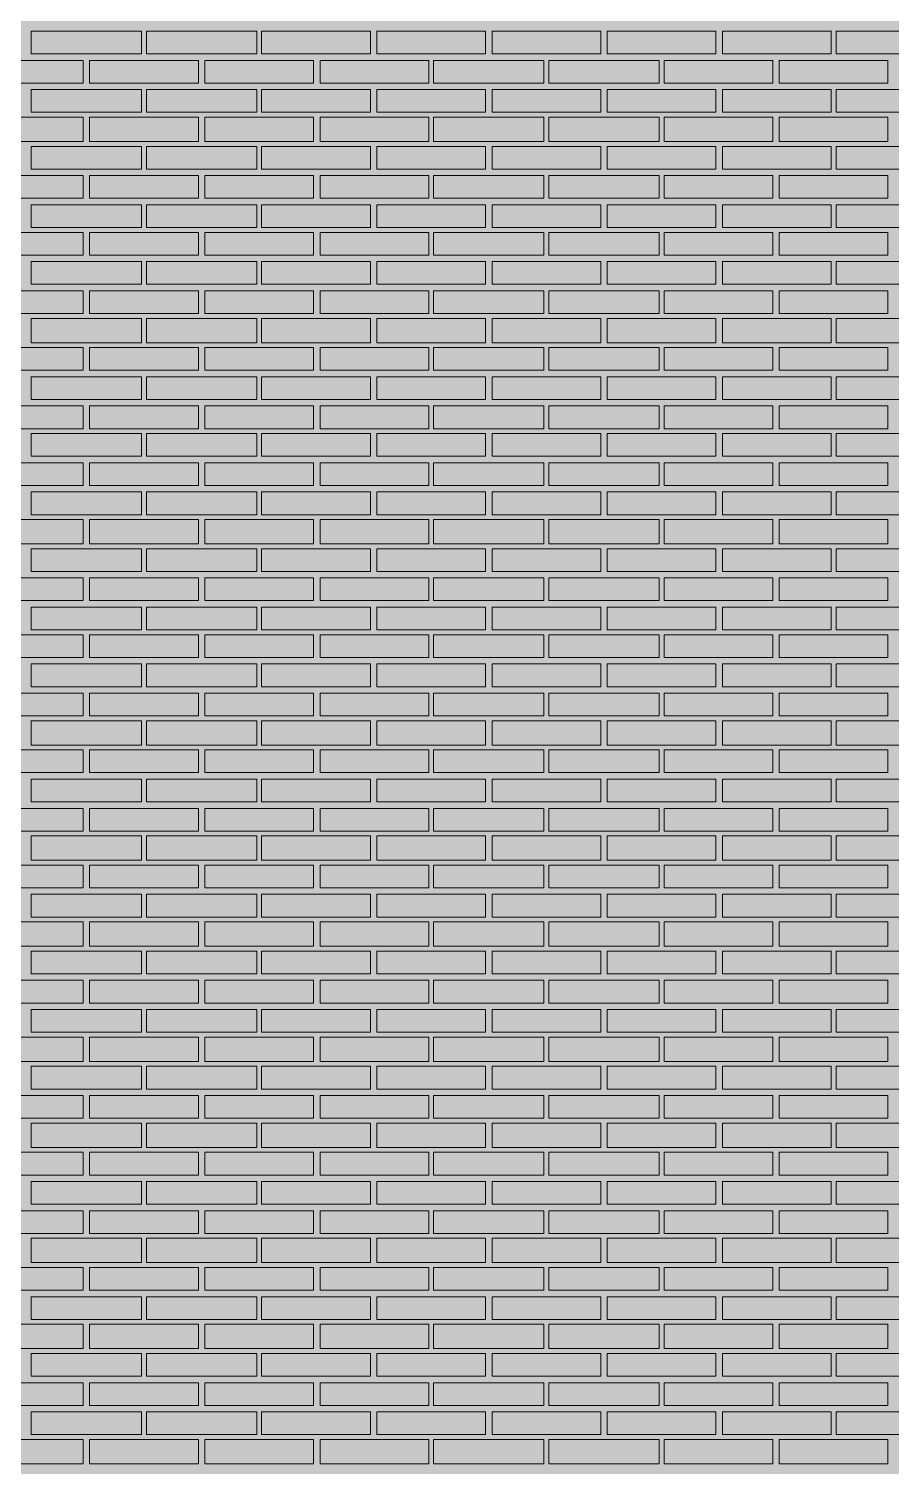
# Model space of a CAD drawing. Header units: millimetres. Extents: x -28928 to 100580, y -22867 to 36490.
# Drawn here: x -19766 to -17517, y 24689 to 28437 of the extents above; entities that cross this region are included whole.
import ezdxf

# ---------------------------------------------------------------- set-up
doc = ezdxf.new("R2010")
doc.units = ezdxf.units.MM
doc.layers.add('PDF _Геометрия', color=7, linetype='Continuous', true_color=0x8f8e8d)
doc.layers.add('PDF _Сплошная заливка', color=7, linetype='Continuous', true_color=0xffffff)

msp = doc.modelspace()

# ---------------------------------------------------------------- hatches: boundary and pattern name
at = {"layer": 'PDF _Сплошная заливка', "true_color": 0xdcd6cf, "transparency": 33554559}
msp.add_hatch(color=254, dxfattribs=at).paths.add_polyline_path([(-18676.6, 16343.4), (-18676.6, 19592.6), (-17276.3, 19592.6), (-17276.3, 16343.4), (19112.6, 16343.4), (19112.6, 30089.1), (-21853.9, 30089.1), (-21853.9, 16343.4), (-21375.9, 16343.4), (-21375.9, 19592.6), (-19277.4, 19592.6), (-19277.4, 16343.4)])

# ---------------------------------------------------------------- linework, layer by layer
at = {"layer": 'PDF _Геометрия', "lineweight": 9}
for points in [[(-19472, 28430.7), (-19472, 28371.4), (-19759.7, 28371.4), (-19759.7, 28430.7)], [(-19171.6, 28430.7), (-19171.6, 28371.4), (-19459.3, 28371.4), (-19459.3, 28430.7)], [(-18875.5, 28430.7), (-18875.5, 28371.4), (-19158.9, 28371.4), (-19158.9, 28430.7)], [(-18575.1, 28430.7), (-18575.1, 28371.4), (-18858.6, 28371.4), (-18858.6, 28430.7)], [(-18274.7, 28430.7), (-18274.7, 28371.4), (-18558.2, 28371.4), (-18558.2, 28430.7)], [(-17974.3, 28430.7), (-17974.3, 28371.4), (-18257.8, 28371.4), (-18257.8, 28430.7)], [(-17673.9, 28430.7), (-17673.9, 28371.4), (-17957.4, 28371.4), (-17957.4, 28430.7)], [(-17373.6, 28430.7), (-17373.6, 28371.4), (-17661.3, 28371.4), (-17661.3, 28430.7)], [(-19624.3, 28295.3), (-19763.9, 28295.3), (-19907.8, 28295.3), (-19907.8, 28354.5), (-19763.9, 28354.5), (-19624.3, 28354.5)], [(-19323.9, 28295.3), (-19463.6, 28295.3), (-19607.4, 28295.3), (-19607.4, 28354.5), (-19463.6, 28354.5), (-19323.9, 28354.5)], [(-19023.6, 28295.3), (-19167.4, 28295.3), (-19307, 28295.3), (-19307, 28354.5), (-19167.4, 28354.5), (-19023.6, 28354.5)], [(-18723.2, 28295.3), (-18867, 28295.3), (-19006.6, 28295.3), (-19006.6, 28354.5), (-18867, 28354.5), (-18723.2, 28354.5)], [(-18422.8, 28295.3), (-18566.6, 28295.3), (-18710.5, 28295.3), (-18710.5, 28354.5), (-18566.6, 28354.5), (-18422.8, 28354.5)], [(-18122.4, 28295.3), (-18266.3, 28295.3), (-18410.1, 28295.3), (-18410.1, 28354.5), (-18266.3, 28354.5), (-18122.4, 28354.5)], [(-17826.3, 28295.3), (-17965.9, 28295.3), (-18109.7, 28295.3), (-18109.7, 28354.5), (-17965.9, 28354.5), (-17826.3, 28354.5)], [(-17525.9, 28295.3), (-17665.5, 28295.3), (-17809.3, 28295.3), (-17809.3, 28354.5), (-17665.5, 28354.5), (-17525.9, 28354.5)], [(-19472, 28278.4), (-19472, 28219.1), (-19759.7, 28219.1), (-19759.7, 28278.4)], [(-19171.6, 28278.4), (-19171.6, 28219.1), (-19459.3, 28219.1), (-19459.3, 28278.4)], [(-18875.5, 28278.4), (-18875.5, 28219.1), (-19158.9, 28219.1), (-19158.9, 28278.4)], [(-18575.1, 28278.4), (-18575.1, 28219.1), (-18858.6, 28219.1), (-18858.6, 28278.4)], [(-18274.7, 28278.4), (-18274.7, 28219.1), (-18558.2, 28219.1), (-18558.2, 28278.4)], [(-17974.3, 28278.4), (-17974.3, 28219.1), (-18257.8, 28219.1), (-18257.8, 28278.4)], [(-17673.9, 28278.4), (-17673.9, 28219.1), (-17957.4, 28219.1), (-17957.4, 28278.4)], [(-17373.6, 28278.4), (-17373.6, 28219.1), (-17661.3, 28219.1), (-17661.3, 28278.4)], [(-19624.3, 28143), (-19763.9, 28143), (-19907.8, 28143), (-19907.8, 28206.4), (-19763.9, 28206.4), (-19624.3, 28206.4)], [(-19323.9, 28143), (-19463.6, 28143), (-19607.4, 28143), (-19607.4, 28206.4), (-19463.6, 28206.4), (-19323.9, 28206.4)], [(-19023.6, 28143), (-19167.4, 28143), (-19307, 28143), (-19307, 28206.4), (-19167.4, 28206.4), (-19023.6, 28206.4)], [(-18723.2, 28143), (-18867, 28143), (-19006.6, 28143), (-19006.6, 28206.4), (-18867, 28206.4), (-18723.2, 28206.4)], [(-18422.8, 28143), (-18566.6, 28143), (-18710.5, 28143), (-18710.5, 28206.4), (-18566.6, 28206.4), (-18422.8, 28206.4)], [(-18122.4, 28143), (-18266.3, 28143), (-18410.1, 28143), (-18410.1, 28206.4), (-18266.3, 28206.4), (-18122.4, 28206.4)], [(-17826.3, 28143), (-17965.9, 28143), (-18109.7, 28143), (-18109.7, 28206.4), (-17965.9, 28206.4), (-17826.3, 28206.4)], [(-17525.9, 28143), (-17665.5, 28143), (-17809.3, 28143), (-17809.3, 28206.4), (-17665.5, 28206.4), (-17525.9, 28206.4)], [(-19472, 28130.3), (-19472, 28071), (-19759.7, 28071), (-19759.7, 28130.3)], [(-19171.6, 28130.3), (-19171.6, 28071), (-19459.3, 28071), (-19459.3, 28130.3)], [(-18875.5, 28130.3), (-18875.5, 28071), (-19158.9, 28071), (-19158.9, 28130.3)], [(-18575.1, 28130.3), (-18575.1, 28071), (-18858.6, 28071), (-18858.6, 28130.3)], [(-18274.7, 28130.3), (-18274.7, 28071), (-18558.2, 28071), (-18558.2, 28130.3)], [(-17974.3, 28130.3), (-17974.3, 28071), (-18257.8, 28071), (-18257.8, 28130.3)], [(-17673.9, 28130.3), (-17673.9, 28071), (-17957.4, 28071), (-17957.4, 28130.3)], [(-17373.6, 28130.3), (-17373.6, 28071), (-17661.3, 28071), (-17661.3, 28130.3)], [(-19624.3, 27994.9), (-19763.9, 27994.9), (-19907.8, 27994.9), (-19907.8, 28054.1), (-19763.9, 28054.1), (-19624.3, 28054.1)], [(-19323.9, 27994.9), (-19463.6, 27994.9), (-19607.4, 27994.9), (-19607.4, 28054.1), (-19463.6, 28054.1), (-19323.9, 28054.1)], [(-19023.6, 27994.9), (-19167.4, 27994.9), (-19307, 27994.9), (-19307, 28054.1), (-19167.4, 28054.1), (-19023.6, 28054.1)], [(-18723.2, 27994.9), (-18867, 27994.9), (-19006.6, 27994.9), (-19006.6, 28054.1), (-18867, 28054.1), (-18723.2, 28054.1)], [(-18422.8, 27994.9), (-18566.6, 27994.9), (-18710.5, 27994.9), (-18710.5, 28054.1), (-18566.6, 28054.1), (-18422.8, 28054.1)], [(-18122.4, 27994.9), (-18266.3, 27994.9), (-18410.1, 27994.9), (-18410.1, 28054.1), (-18266.3, 28054.1), (-18122.4, 28054.1)], [(-17826.3, 27994.9), (-17965.9, 27994.9), (-18109.7, 27994.9), (-18109.7, 28054.1), (-17965.9, 28054.1), (-17826.3, 28054.1)], [(-17525.9, 27994.9), (-17665.5, 27994.9), (-17809.3, 27994.9), (-17809.3, 28054.1), (-17665.5, 28054.1), (-17525.9, 28054.1)], [(-19472, 27978), (-19472, 27918.7), (-19759.7, 27918.7), (-19759.7, 27978)], [(-19171.6, 27978), (-19171.6, 27918.7), (-19459.3, 27918.7), (-19459.3, 27978)], [(-18875.5, 27978), (-18875.5, 27918.7), (-19158.9, 27918.7), (-19158.9, 27978)], [(-18575.1, 27978), (-18575.1, 27918.7), (-18858.6, 27918.7), (-18858.6, 27978)], [(-18274.7, 27978), (-18274.7, 27918.7), (-18558.2, 27918.7), (-18558.2, 27978)], [(-17974.3, 27978), (-17974.3, 27918.7), (-18257.8, 27918.7), (-18257.8, 27978)], [(-17673.9, 27978), (-17673.9, 27918.7), (-17957.4, 27918.7), (-17957.4, 27978)], [(-17373.6, 27978), (-17373.6, 27918.7), (-17661.3, 27918.7), (-17661.3, 27978)], [(-19624.3, 27846.8), (-19763.9, 27846.8), (-19907.8, 27846.8), (-19907.8, 27906), (-19763.9, 27906), (-19624.3, 27906)], [(-19323.9, 27846.8), (-19463.6, 27846.8), (-19607.4, 27846.8), (-19607.4, 27906), (-19463.6, 27906), (-19323.9, 27906)], [(-19023.6, 27846.8), (-19167.4, 27846.8), (-19307, 27846.8), (-19307, 27906), (-19167.4, 27906), (-19023.6, 27906)], [(-18723.2, 27846.8), (-18867, 27846.8), (-19006.6, 27846.8), (-19006.6, 27906), (-18867, 27906), (-18723.2, 27906)], [(-18422.8, 27846.8), (-18566.6, 27846.8), (-18710.5, 27846.8), (-18710.5, 27906), (-18566.6, 27906), (-18422.8, 27906)], [(-18122.4, 27846.8), (-18266.3, 27846.8), (-18410.1, 27846.8), (-18410.1, 27906), (-18266.3, 27906), (-18122.4, 27906)], [(-17826.3, 27846.8), (-17965.9, 27846.8), (-18109.7, 27846.8), (-18109.7, 27906), (-17965.9, 27906), (-17826.3, 27906)], [(-17525.9, 27846.8), (-17665.5, 27846.8), (-17809.3, 27846.8), (-17809.3, 27906), (-17665.5, 27906), (-17525.9, 27906)], [(-19472, 27829.9), (-19472, 27770.7), (-19759.7, 27770.7), (-19759.7, 27829.9)], [(-19171.6, 27829.9), (-19171.6, 27770.7), (-19459.3, 27770.7), (-19459.3, 27829.9)], [(-18875.5, 27829.9), (-18875.5, 27770.7), (-19158.9, 27770.7), (-19158.9, 27829.9)], [(-18575.1, 27829.9), (-18575.1, 27770.7), (-18858.6, 27770.7), (-18858.6, 27829.9)], [(-18274.7, 27829.9), (-18274.7, 27770.7), (-18558.2, 27770.7), (-18558.2, 27829.9)], [(-17974.3, 27829.9), (-17974.3, 27770.7), (-18257.8, 27770.7), (-18257.8, 27829.9)], [(-17673.9, 27829.9), (-17673.9, 27770.7), (-17957.4, 27770.7), (-17957.4, 27829.9)], [(-17373.6, 27829.9), (-17373.6, 27770.7), (-17661.3, 27770.7), (-17661.3, 27829.9)], [(-19624.3, 27694.5), (-19763.9, 27694.5), (-19907.8, 27694.5), (-19907.8, 27753.7), (-19763.9, 27753.7), (-19624.3, 27753.7)], [(-19323.9, 27694.5), (-19463.6, 27694.5), (-19607.4, 27694.5), (-19607.4, 27753.7), (-19463.6, 27753.7), (-19323.9, 27753.7)], [(-19023.6, 27694.5), (-19167.4, 27694.5), (-19307, 27694.5), (-19307, 27753.7), (-19167.4, 27753.7), (-19023.6, 27753.7)], [(-18723.2, 27694.5), (-18867, 27694.5), (-19006.6, 27694.5), (-19006.6, 27753.7), (-18867, 27753.7), (-18723.2, 27753.7)], [(-18422.8, 27694.5), (-18566.6, 27694.5), (-18710.5, 27694.5), (-18710.5, 27753.7), (-18566.6, 27753.7), (-18422.8, 27753.7)], [(-18122.4, 27694.5), (-18266.3, 27694.5), (-18410.1, 27694.5), (-18410.1, 27753.7), (-18266.3, 27753.7), (-18122.4, 27753.7)], [(-17826.3, 27694.5), (-17965.9, 27694.5), (-18109.7, 27694.5), (-18109.7, 27753.7), (-17965.9, 27753.7), (-17826.3, 27753.7)], [(-17525.9, 27694.5), (-17665.5, 27694.5), (-17809.3, 27694.5), (-17809.3, 27753.7), (-17665.5, 27753.7), (-17525.9, 27753.7)], [(-19472, 27681.8), (-19472, 27618.4), (-19759.7, 27618.4), (-19759.7, 27681.8)], [(-19171.6, 27681.8), (-19171.6, 27618.4), (-19459.3, 27618.4), (-19459.3, 27681.8)], [(-18875.5, 27681.8), (-18875.5, 27618.4), (-19158.9, 27618.4), (-19158.9, 27681.8)], [(-18575.1, 27681.8), (-18575.1, 27618.4), (-18858.6, 27618.4), (-18858.6, 27681.8)], [(-18274.7, 27681.8), (-18274.7, 27618.4), (-18558.2, 27618.4), (-18558.2, 27681.8)], [(-17974.3, 27681.8), (-17974.3, 27618.4), (-18257.8, 27618.4), (-18257.8, 27681.8)], [(-17673.9, 27681.8), (-17673.9, 27618.4), (-17957.4, 27618.4), (-17957.4, 27681.8)], [(-17373.6, 27681.8), (-17373.6, 27618.4), (-17661.3, 27618.4), (-17661.3, 27681.8)], [(-19624.3, 27546.4), (-19763.9, 27546.4), (-19907.8, 27546.4), (-19907.8, 27605.7), (-19763.9, 27605.7), (-19624.3, 27605.7)], [(-19323.9, 27546.4), (-19463.6, 27546.4), (-19607.4, 27546.4), (-19607.4, 27605.7), (-19463.6, 27605.7), (-19323.9, 27605.7)], [(-19023.6, 27546.4), (-19167.4, 27546.4), (-19307, 27546.4), (-19307, 27605.7), (-19167.4, 27605.7), (-19023.6, 27605.7)], [(-18723.2, 27546.4), (-18867, 27546.4), (-19006.6, 27546.4), (-19006.6, 27605.7), (-18867, 27605.7), (-18723.2, 27605.7)], [(-18422.8, 27546.4), (-18566.6, 27546.4), (-18710.5, 27546.4), (-18710.5, 27605.7), (-18566.6, 27605.7), (-18422.8, 27605.7)], [(-18122.4, 27546.4), (-18266.3, 27546.4), (-18410.1, 27546.4), (-18410.1, 27605.7), (-18266.3, 27605.7), (-18122.4, 27605.7)], [(-17826.3, 27546.4), (-17965.9, 27546.4), (-18109.7, 27546.4), (-18109.7, 27605.7), (-17965.9, 27605.7), (-17826.3, 27605.7)], [(-17525.9, 27546.4), (-17665.5, 27546.4), (-17809.3, 27546.4), (-17809.3, 27605.7), (-17665.5, 27605.7), (-17525.9, 27605.7)], [(-19472, 27529.5), (-19472, 27470.3), (-19759.7, 27470.3), (-19759.7, 27529.5)], [(-19171.6, 27529.5), (-19171.6, 27470.3), (-19459.3, 27470.3), (-19459.3, 27529.5)], [(-18875.5, 27529.5), (-18875.5, 27470.3), (-19158.9, 27470.3), (-19158.9, 27529.5)], [(-18575.1, 27529.5), (-18575.1, 27470.3), (-18858.6, 27470.3), (-18858.6, 27529.5)], [(-18274.7, 27529.5), (-18274.7, 27470.3), (-18558.2, 27470.3), (-18558.2, 27529.5)], [(-17974.3, 27529.5), (-17974.3, 27470.3), (-18257.8, 27470.3), (-18257.8, 27529.5)], [(-17673.9, 27529.5), (-17673.9, 27470.3), (-17957.4, 27470.3), (-17957.4, 27529.5)], [(-17373.6, 27529.5), (-17373.6, 27470.3), (-17661.3, 27470.3), (-17661.3, 27529.5)], [(-19624.3, 27394.1), (-19763.9, 27394.1), (-19907.8, 27394.1), (-19907.8, 27453.4), (-19763.9, 27453.4), (-19624.3, 27453.4)], [(-19323.9, 27394.1), (-19463.6, 27394.1), (-19607.4, 27394.1), (-19607.4, 27453.4), (-19463.6, 27453.4), (-19323.9, 27453.4)], [(-19023.6, 27394.1), (-19167.4, 27394.1), (-19307, 27394.1), (-19307, 27453.4), (-19167.4, 27453.4), (-19023.6, 27453.4)], [(-18723.2, 27394.1), (-18867, 27394.1), (-19006.6, 27394.1), (-19006.6, 27453.4), (-18867, 27453.4), (-18723.2, 27453.4)], [(-18422.8, 27394.1), (-18566.6, 27394.1), (-18710.5, 27394.1), (-18710.5, 27453.4), (-18566.6, 27453.4), (-18422.8, 27453.4)], [(-18122.4, 27394.1), (-18266.3, 27394.1), (-18410.1, 27394.1), (-18410.1, 27453.4), (-18266.3, 27453.4), (-18122.4, 27453.4)], [(-17826.3, 27394.1), (-17965.9, 27394.1), (-18109.7, 27394.1), (-18109.7, 27453.4), (-17965.9, 27453.4), (-17826.3, 27453.4)], [(-17525.9, 27394.1), (-17665.5, 27394.1), (-17809.3, 27394.1), (-17809.3, 27453.4), (-17665.5, 27453.4), (-17525.9, 27453.4)], [(-19472, 27381.4), (-19472, 27322.2), (-19759.7, 27322.2), (-19759.7, 27381.4)], [(-19171.6, 27381.4), (-19171.6, 27322.2), (-19459.3, 27322.2), (-19459.3, 27381.4)], [(-18875.5, 27381.4), (-18875.5, 27322.2), (-19158.9, 27322.2), (-19158.9, 27381.4)], [(-18575.1, 27381.4), (-18575.1, 27322.2), (-18858.6, 27322.2), (-18858.6, 27381.4)], [(-18274.7, 27381.4), (-18274.7, 27322.2), (-18558.2, 27322.2), (-18558.2, 27381.4)], [(-17974.3, 27381.4), (-17974.3, 27322.2), (-18257.8, 27322.2), (-18257.8, 27381.4)], [(-17673.9, 27381.4), (-17673.9, 27322.2), (-17957.4, 27322.2), (-17957.4, 27381.4)], [(-17373.6, 27381.4), (-17373.6, 27322.2), (-17661.3, 27322.2), (-17661.3, 27381.4)], [(-19624.3, 27246), (-19763.9, 27246), (-19907.8, 27246), (-19907.8, 27305.3), (-19763.9, 27305.3), (-19624.3, 27305.3)], [(-19323.9, 27246), (-19463.6, 27246), (-19607.4, 27246), (-19607.4, 27305.3), (-19463.6, 27305.3), (-19323.9, 27305.3)], [(-19023.6, 27246), (-19167.4, 27246), (-19307, 27246), (-19307, 27305.3), (-19167.4, 27305.3), (-19023.6, 27305.3)], [(-18723.2, 27246), (-18867, 27246), (-19006.6, 27246), (-19006.6, 27305.3), (-18867, 27305.3), (-18723.2, 27305.3)], [(-18422.8, 27246), (-18566.6, 27246), (-18710.5, 27246), (-18710.5, 27305.3), (-18566.6, 27305.3), (-18422.8, 27305.3)], [(-18122.4, 27246), (-18266.3, 27246), (-18410.1, 27246), (-18410.1, 27305.3), (-18266.3, 27305.3), (-18122.4, 27305.3)], [(-17826.3, 27246), (-17965.9, 27246), (-18109.7, 27246), (-18109.7, 27305.3), (-17965.9, 27305.3), (-17826.3, 27305.3)], [(-17525.9, 27246), (-17665.5, 27246), (-17809.3, 27246), (-17809.3, 27305.3), (-17665.5, 27305.3), (-17525.9, 27305.3)], [(-19472, 27229.1), (-19472, 27169.9), (-19759.7, 27169.9), (-19759.7, 27229.1)], [(-19171.6, 27229.1), (-19171.6, 27169.9), (-19459.3, 27169.9), (-19459.3, 27229.1)], [(-18875.5, 27229.1), (-18875.5, 27169.9), (-19158.9, 27169.9), (-19158.9, 27229.1)], [(-18575.1, 27229.1), (-18575.1, 27169.9), (-18858.6, 27169.9), (-18858.6, 27229.1)], [(-18274.7, 27229.1), (-18274.7, 27169.9), (-18558.2, 27169.9), (-18558.2, 27229.1)], [(-17974.3, 27229.1), (-17974.3, 27169.9), (-18257.8, 27169.9), (-18257.8, 27229.1)], [(-17673.9, 27229.1), (-17673.9, 27169.9), (-17957.4, 27169.9), (-17957.4, 27229.1)], [(-17373.6, 27229.1), (-17373.6, 27169.9), (-17661.3, 27169.9), (-17661.3, 27229.1)], [(-19624.3, 27093.7), (-19763.9, 27093.7), (-19907.8, 27093.7), (-19907.8, 27157.2), (-19763.9, 27157.2), (-19624.3, 27157.2)], [(-19323.9, 27093.7), (-19463.6, 27093.7), (-19607.4, 27093.7), (-19607.4, 27157.2), (-19463.6, 27157.2), (-19323.9, 27157.2)], [(-19023.6, 27093.7), (-19167.4, 27093.7), (-19307, 27093.7), (-19307, 27157.2), (-19167.4, 27157.2), (-19023.6, 27157.2)], [(-18723.2, 27093.7), (-18867, 27093.7), (-19006.6, 27093.7), (-19006.6, 27157.2), (-18867, 27157.2), (-18723.2, 27157.2)], [(-18422.8, 27093.7), (-18566.6, 27093.7), (-18710.5, 27093.7), (-18710.5, 27157.2), (-18566.6, 27157.2), (-18422.8, 27157.2)], [(-18122.4, 27093.7), (-18266.3, 27093.7), (-18410.1, 27093.7), (-18410.1, 27157.2), (-18266.3, 27157.2), (-18122.4, 27157.2)], [(-17826.3, 27093.7), (-17965.9, 27093.7), (-18109.7, 27093.7), (-18109.7, 27157.2), (-17965.9, 27157.2), (-17826.3, 27157.2)], [(-17525.9, 27093.7), (-17665.5, 27093.7), (-17809.3, 27093.7), (-17809.3, 27157.2), (-17665.5, 27157.2), (-17525.9, 27157.2)], [(-19472, 27081), (-19472, 27021.8), (-19759.7, 27021.8), (-19759.7, 27081)], [(-19171.6, 27081), (-19171.6, 27021.8), (-19459.3, 27021.8), (-19459.3, 27081)], [(-18875.5, 27081), (-18875.5, 27021.8), (-19158.9, 27021.8), (-19158.9, 27081)], [(-18575.1, 27081), (-18575.1, 27021.8), (-18858.6, 27021.8), (-18858.6, 27081)], [(-18274.7, 27081), (-18274.7, 27021.8), (-18558.2, 27021.8), (-18558.2, 27081)], [(-17974.3, 27081), (-17974.3, 27021.8), (-18257.8, 27021.8), (-18257.8, 27081)], [(-17673.9, 27081), (-17673.9, 27021.8), (-17957.4, 27021.8), (-17957.4, 27081)], [(-17373.6, 27081), (-17373.6, 27021.8), (-17661.3, 27021.8), (-17661.3, 27081)], [(-19624.3, 26945.7), (-19763.9, 26945.7), (-19907.8, 26945.7), (-19907.8, 27004.9), (-19763.9, 27004.9), (-19624.3, 27004.9)], [(-19323.9, 26945.7), (-19463.6, 26945.7), (-19607.4, 26945.7), (-19607.4, 27004.9), (-19463.6, 27004.9), (-19323.9, 27004.9)], [(-19023.6, 26945.7), (-19167.4, 26945.7), (-19307, 26945.7), (-19307, 27004.9), (-19167.4, 27004.9), (-19023.6, 27004.9)], [(-18723.2, 26945.7), (-18867, 26945.7), (-19006.6, 26945.7), (-19006.6, 27004.9), (-18867, 27004.9), (-18723.2, 27004.9)], [(-18422.8, 26945.7), (-18566.6, 26945.7), (-18710.5, 26945.7), (-18710.5, 27004.9), (-18566.6, 27004.9), (-18422.8, 27004.9)], [(-18122.4, 26945.7), (-18266.3, 26945.7), (-18410.1, 26945.7), (-18410.1, 27004.9), (-18266.3, 27004.9), (-18122.4, 27004.9)], [(-17826.3, 26945.7), (-17965.9, 26945.7), (-18109.7, 26945.7), (-18109.7, 27004.9), (-17965.9, 27004.9), (-17826.3, 27004.9)], [(-17525.9, 26945.7), (-17665.5, 26945.7), (-17809.3, 26945.7), (-17809.3, 27004.9), (-17665.5, 27004.9), (-17525.9, 27004.9)], [(-19472, 26928.7), (-19472, 26869.5), (-19759.7, 26869.5), (-19759.7, 26928.7)], [(-19171.6, 26928.7), (-19171.6, 26869.5), (-19459.3, 26869.5), (-19459.3, 26928.7)], [(-18875.5, 26928.7), (-18875.5, 26869.5), (-19158.9, 26869.5), (-19158.9, 26928.7)], [(-18575.1, 26928.7), (-18575.1, 26869.5), (-18858.6, 26869.5), (-18858.6, 26928.7)], [(-18274.7, 26928.7), (-18274.7, 26869.5), (-18558.2, 26869.5), (-18558.2, 26928.7)], [(-17974.3, 26928.7), (-17974.3, 26869.5), (-18257.8, 26869.5), (-18257.8, 26928.7)], [(-17673.9, 26928.7), (-17673.9, 26869.5), (-17957.4, 26869.5), (-17957.4, 26928.7)], [(-17373.6, 26928.7), (-17373.6, 26869.5), (-17661.3, 26869.5), (-17661.3, 26928.7)], [(-19624.3, 26797.6), (-19763.9, 26797.6), (-19907.8, 26797.6), (-19907.8, 26856.8), (-19763.9, 26856.8), (-19624.3, 26856.8)], [(-19323.9, 26797.6), (-19463.6, 26797.6), (-19607.4, 26797.6), (-19607.4, 26856.8), (-19463.6, 26856.8), (-19323.9, 26856.8)], [(-19023.6, 26797.6), (-19167.4, 26797.6), (-19307, 26797.6), (-19307, 26856.8), (-19167.4, 26856.8), (-19023.6, 26856.8)], [(-18723.2, 26797.6), (-18867, 26797.6), (-19006.6, 26797.6), (-19006.6, 26856.8), (-18867, 26856.8), (-18723.2, 26856.8)], [(-18422.8, 26797.6), (-18566.6, 26797.6), (-18710.5, 26797.6), (-18710.5, 26856.8), (-18566.6, 26856.8), (-18422.8, 26856.8)], [(-18122.4, 26797.6), (-18266.3, 26797.6), (-18410.1, 26797.6), (-18410.1, 26856.8), (-18266.3, 26856.8), (-18122.4, 26856.8)], [(-17826.3, 26797.6), (-17965.9, 26797.6), (-18109.7, 26797.6), (-18109.7, 26856.8), (-17965.9, 26856.8), (-17826.3, 26856.8)], [(-17525.9, 26797.6), (-17665.5, 26797.6), (-17809.3, 26797.6), (-17809.3, 26856.8), (-17665.5, 26856.8), (-17525.9, 26856.8)], [(-19472, 26780.7), (-19472, 26721.4), (-19759.7, 26721.4), (-19759.7, 26780.7)], [(-19171.6, 26780.7), (-19171.6, 26721.4), (-19459.3, 26721.4), (-19459.3, 26780.7)], [(-18875.5, 26780.7), (-18875.5, 26721.4), (-19158.9, 26721.4), (-19158.9, 26780.7)], [(-18575.1, 26780.7), (-18575.1, 26721.4), (-18858.6, 26721.4), (-18858.6, 26780.7)], [(-18274.7, 26780.7), (-18274.7, 26721.4), (-18558.2, 26721.4), (-18558.2, 26780.7)], [(-17974.3, 26780.7), (-17974.3, 26721.4), (-18257.8, 26721.4), (-18257.8, 26780.7)], [(-17673.9, 26780.7), (-17673.9, 26721.4), (-17957.4, 26721.4), (-17957.4, 26780.7)], [(-17373.6, 26780.7), (-17373.6, 26721.4), (-17661.3, 26721.4), (-17661.3, 26780.7)], [(-19624.3, 26645.3), (-19763.9, 26645.3), (-19907.8, 26645.3), (-19907.8, 26704.5), (-19763.9, 26704.5), (-19624.3, 26704.5)], [(-19323.9, 26645.3), (-19463.6, 26645.3), (-19607.4, 26645.3), (-19607.4, 26704.5), (-19463.6, 26704.5), (-19323.9, 26704.5)], [(-19023.6, 26645.3), (-19167.4, 26645.3), (-19307, 26645.3), (-19307, 26704.5), (-19167.4, 26704.5), (-19023.6, 26704.5)], [(-18723.2, 26645.3), (-18867, 26645.3), (-19006.6, 26645.3), (-19006.6, 26704.5), (-18867, 26704.5), (-18723.2, 26704.5)], [(-18422.8, 26645.3), (-18566.6, 26645.3), (-18710.5, 26645.3), (-18710.5, 26704.5), (-18566.6, 26704.5), (-18422.8, 26704.5)], [(-18122.4, 26645.3), (-18266.3, 26645.3), (-18410.1, 26645.3), (-18410.1, 26704.5), (-18266.3, 26704.5), (-18122.4, 26704.5)], [(-17826.3, 26645.3), (-17965.9, 26645.3), (-18109.7, 26645.3), (-18109.7, 26704.5), (-17965.9, 26704.5), (-17826.3, 26704.5)], [(-17525.9, 26645.3), (-17665.5, 26645.3), (-17809.3, 26645.3), (-17809.3, 26704.5), (-17665.5, 26704.5), (-17525.9, 26704.5)], [(-19472, 26632.6), (-19472, 26569.1), (-19759.7, 26569.1), (-19759.7, 26632.6)], [(-19171.6, 26632.6), (-19171.6, 26569.1), (-19459.3, 26569.1), (-19459.3, 26632.6)], [(-18875.5, 26632.6), (-18875.5, 26569.1), (-19158.9, 26569.1), (-19158.9, 26632.6)], [(-18575.1, 26632.6), (-18575.1, 26569.1), (-18858.6, 26569.1), (-18858.6, 26632.6)], [(-18274.7, 26632.6), (-18274.7, 26569.1), (-18558.2, 26569.1), (-18558.2, 26632.6)], [(-17974.3, 26632.6), (-17974.3, 26569.1), (-18257.8, 26569.1), (-18257.8, 26632.6)], [(-17673.9, 26632.6), (-17673.9, 26569.1), (-17957.4, 26569.1), (-17957.4, 26632.6)], [(-17373.6, 26632.6), (-17373.6, 26569.1), (-17661.3, 26569.1), (-17661.3, 26632.6)], [(-19624.3, 26497.2), (-19763.9, 26497.2), (-19907.8, 26497.2), (-19907.8, 26556.4), (-19763.9, 26556.4), (-19624.3, 26556.4)], [(-19323.9, 26497.2), (-19463.6, 26497.2), (-19607.4, 26497.2), (-19607.4, 26556.4), (-19463.6, 26556.4), (-19323.9, 26556.4)], [(-19023.6, 26497.2), (-19167.4, 26497.2), (-19307, 26497.2), (-19307, 26556.4), (-19167.4, 26556.4), (-19023.6, 26556.4)], [(-18723.2, 26497.2), (-18867, 26497.2), (-19006.6, 26497.2), (-19006.6, 26556.4), (-18867, 26556.4), (-18723.2, 26556.4)], [(-18422.8, 26497.2), (-18566.6, 26497.2), (-18710.5, 26497.2), (-18710.5, 26556.4), (-18566.6, 26556.4), (-18422.8, 26556.4)], [(-18122.4, 26497.2), (-18266.3, 26497.2), (-18410.1, 26497.2), (-18410.1, 26556.4), (-18266.3, 26556.4), (-18122.4, 26556.4)], [(-17826.3, 26497.2), (-17965.9, 26497.2), (-18109.7, 26497.2), (-18109.7, 26556.4), (-17965.9, 26556.4), (-17826.3, 26556.4)], [(-17525.9, 26497.2), (-17665.5, 26497.2), (-17809.3, 26497.2), (-17809.3, 26556.4), (-17665.5, 26556.4), (-17525.9, 26556.4)], [(-19472, 26480.3), (-19472, 26421), (-19759.7, 26421), (-19759.7, 26480.3)], [(-19171.6, 26480.3), (-19171.6, 26421), (-19459.3, 26421), (-19459.3, 26480.3)], [(-18875.5, 26480.3), (-18875.5, 26421), (-19158.9, 26421), (-19158.9, 26480.3)], [(-18575.1, 26480.3), (-18575.1, 26421), (-18858.6, 26421), (-18858.6, 26480.3)], [(-18274.7, 26480.3), (-18274.7, 26421), (-18558.2, 26421), (-18558.2, 26480.3)], [(-17974.3, 26480.3), (-17974.3, 26421), (-18257.8, 26421), (-18257.8, 26480.3)], [(-17673.9, 26480.3), (-17673.9, 26421), (-17957.4, 26421), (-17957.4, 26480.3)], [(-17373.6, 26480.3), (-17373.6, 26421), (-17661.3, 26421), (-17661.3, 26480.3)], [(-19624.3, 26344.9), (-19763.9, 26344.9), (-19907.8, 26344.9), (-19907.8, 26404.1), (-19763.9, 26404.1), (-19624.3, 26404.1)], [(-19323.9, 26344.9), (-19463.6, 26344.9), (-19607.4, 26344.9), (-19607.4, 26404.1), (-19463.6, 26404.1), (-19323.9, 26404.1)], [(-19023.6, 26344.9), (-19167.4, 26344.9), (-19307, 26344.9), (-19307, 26404.1), (-19167.4, 26404.1), (-19023.6, 26404.1)], [(-18723.2, 26344.9), (-18867, 26344.9), (-19006.6, 26344.9), (-19006.6, 26404.1), (-18867, 26404.1), (-18723.2, 26404.1)], [(-18422.8, 26344.9), (-18566.6, 26344.9), (-18710.5, 26344.9), (-18710.5, 26404.1), (-18566.6, 26404.1), (-18422.8, 26404.1)], [(-18122.4, 26344.9), (-18266.3, 26344.9), (-18410.1, 26344.9), (-18410.1, 26404.1), (-18266.3, 26404.1), (-18122.4, 26404.1)], [(-17826.3, 26344.9), (-17965.9, 26344.9), (-18109.7, 26344.9), (-18109.7, 26404.1), (-17965.9, 26404.1), (-17826.3, 26404.1)], [(-17525.9, 26344.9), (-17665.5, 26344.9), (-17809.3, 26344.9), (-17809.3, 26404.1), (-17665.5, 26404.1), (-17525.9, 26404.1)], [(-19472, 26332.2), (-19472, 26268.7), (-19759.7, 26268.7), (-19759.7, 26332.2)], [(-19171.6, 26332.2), (-19171.6, 26268.7), (-19459.3, 26268.7), (-19459.3, 26332.2)], [(-18875.5, 26332.2), (-18875.5, 26268.7), (-19158.9, 26268.7), (-19158.9, 26332.2)], [(-18575.1, 26332.2), (-18575.1, 26268.7), (-18858.6, 26268.7), (-18858.6, 26332.2)], [(-18274.7, 26332.2), (-18274.7, 26268.7), (-18558.2, 26268.7), (-18558.2, 26332.2)], [(-17974.3, 26332.2), (-17974.3, 26268.7), (-18257.8, 26268.7), (-18257.8, 26332.2)], [(-17673.9, 26332.2), (-17673.9, 26268.7), (-17957.4, 26268.7), (-17957.4, 26332.2)], [(-17373.6, 26332.2), (-17373.6, 26268.7), (-17661.3, 26268.7), (-17661.3, 26332.2)], [(-19624.3, 26196.8), (-19763.9, 26196.8), (-19907.8, 26196.8), (-19907.8, 26256), (-19763.9, 26256), (-19624.3, 26256)], [(-19323.9, 26196.8), (-19463.6, 26196.8), (-19607.4, 26196.8), (-19607.4, 26256), (-19463.6, 26256), (-19323.9, 26256)], [(-19023.6, 26196.8), (-19167.4, 26196.8), (-19307, 26196.8), (-19307, 26256), (-19167.4, 26256), (-19023.6, 26256)], [(-18723.2, 26196.8), (-18867, 26196.8), (-19006.6, 26196.8), (-19006.6, 26256), (-18867, 26256), (-18723.2, 26256)], [(-18422.8, 26196.8), (-18566.6, 26196.8), (-18710.5, 26196.8), (-18710.5, 26256), (-18566.6, 26256), (-18422.8, 26256)], [(-18122.4, 26196.8), (-18266.3, 26196.8), (-18410.1, 26196.8), (-18410.1, 26256), (-18266.3, 26256), (-18122.4, 26256)], [(-17826.3, 26196.8), (-17965.9, 26196.8), (-18109.7, 26196.8), (-18109.7, 26256), (-17965.9, 26256), (-17826.3, 26256)], [(-17525.9, 26196.8), (-17665.5, 26196.8), (-17809.3, 26196.8), (-17809.3, 26256), (-17665.5, 26256), (-17525.9, 26256)], [(-19472, 26179.9), (-19472, 26120.7), (-19759.7, 26120.7), (-19759.7, 26179.9)], [(-19171.6, 26179.9), (-19171.6, 26120.7), (-19459.3, 26120.7), (-19459.3, 26179.9)], [(-18875.5, 26179.9), (-18875.5, 26120.7), (-19158.9, 26120.7), (-19158.9, 26179.9)], [(-18575.1, 26179.9), (-18575.1, 26120.7), (-18858.6, 26120.7), (-18858.6, 26179.9)], [(-18274.7, 26179.9), (-18274.7, 26120.7), (-18558.2, 26120.7), (-18558.2, 26179.9)], [(-17974.3, 26179.9), (-17974.3, 26120.7), (-18257.8, 26120.7), (-18257.8, 26179.9)], [(-17673.9, 26179.9), (-17673.9, 26120.7), (-17957.4, 26120.7), (-17957.4, 26179.9)], [(-17373.6, 26179.9), (-17373.6, 26120.7), (-17661.3, 26120.7), (-17661.3, 26179.9)], [(-19624.3, 26044.5), (-19763.9, 26044.5), (-19907.8, 26044.5), (-19907.8, 26108), (-19763.9, 26108), (-19624.3, 26108)], [(-19323.9, 26044.5), (-19463.6, 26044.5), (-19607.4, 26044.5), (-19607.4, 26108), (-19463.6, 26108), (-19323.9, 26108)], [(-19023.6, 26044.5), (-19167.4, 26044.5), (-19307, 26044.5), (-19307, 26108), (-19167.4, 26108), (-19023.6, 26108)], [(-18723.2, 26044.5), (-18867, 26044.5), (-19006.6, 26044.5), (-19006.6, 26108), (-18867, 26108), (-18723.2, 26108)], [(-18422.8, 26044.5), (-18566.6, 26044.5), (-18710.5, 26044.5), (-18710.5, 26108), (-18566.6, 26108), (-18422.8, 26108)], [(-18122.4, 26044.5), (-18266.3, 26044.5), (-18410.1, 26044.5), (-18410.1, 26108), (-18266.3, 26108), (-18122.4, 26108)], [(-17826.3, 26044.5), (-17965.9, 26044.5), (-18109.7, 26044.5), (-18109.7, 26108), (-17965.9, 26108), (-17826.3, 26108)], [(-17525.9, 26044.5), (-17665.5, 26044.5), (-17809.3, 26044.5), (-17809.3, 26108), (-17665.5, 26108), (-17525.9, 26108)], [(-19472, 26031.8), (-19472, 25972.6), (-19759.7, 25972.6), (-19759.7, 26031.8)], [(-19171.6, 26031.8), (-19171.6, 25972.6), (-19459.3, 25972.6), (-19459.3, 26031.8)], [(-18875.5, 26031.8), (-18875.5, 25972.6), (-19158.9, 25972.6), (-19158.9, 26031.8)], [(-18575.1, 26031.8), (-18575.1, 25972.6), (-18858.6, 25972.6), (-18858.6, 26031.8)], [(-18274.7, 26031.8), (-18274.7, 25972.6), (-18558.2, 25972.6), (-18558.2, 26031.8)], [(-17974.3, 26031.8), (-17974.3, 25972.6), (-18257.8, 25972.6), (-18257.8, 26031.8)], [(-17673.9, 26031.8), (-17673.9, 25972.6), (-17957.4, 25972.6), (-17957.4, 26031.8)], [(-17373.6, 26031.8), (-17373.6, 25972.6), (-17661.3, 25972.6), (-17661.3, 26031.8)], [(-19624.3, 25896.4), (-19763.9, 25896.4), (-19907.8, 25896.4), (-19907.8, 25955.7), (-19763.9, 25955.7), (-19624.3, 25955.7)], [(-19323.9, 25896.4), (-19463.6, 25896.4), (-19607.4, 25896.4), (-19607.4, 25955.7), (-19463.6, 25955.7), (-19323.9, 25955.7)], [(-19023.6, 25896.4), (-19167.4, 25896.4), (-19307, 25896.4), (-19307, 25955.7), (-19167.4, 25955.7), (-19023.6, 25955.7)], [(-18723.2, 25896.4), (-18867, 25896.4), (-19006.6, 25896.4), (-19006.6, 25955.7), (-18867, 25955.7), (-18723.2, 25955.7)], [(-18422.8, 25896.4), (-18566.6, 25896.4), (-18710.5, 25896.4), (-18710.5, 25955.7), (-18566.6, 25955.7), (-18422.8, 25955.7)], [(-18122.4, 25896.4), (-18266.3, 25896.4), (-18410.1, 25896.4), (-18410.1, 25955.7), (-18266.3, 25955.7), (-18122.4, 25955.7)], [(-17826.3, 25896.4), (-17965.9, 25896.4), (-18109.7, 25896.4), (-18109.7, 25955.7), (-17965.9, 25955.7), (-17826.3, 25955.7)], [(-17525.9, 25896.4), (-17665.5, 25896.4), (-17809.3, 25896.4), (-17809.3, 25955.7), (-17665.5, 25955.7), (-17525.9, 25955.7)], [(-19472, 25879.5), (-19472, 25820.3), (-19759.7, 25820.3), (-19759.7, 25879.5)], [(-19171.6, 25879.5), (-19171.6, 25820.3), (-19459.3, 25820.3), (-19459.3, 25879.5)], [(-18875.5, 25879.5), (-18875.5, 25820.3), (-19158.9, 25820.3), (-19158.9, 25879.5)], [(-18575.1, 25879.5), (-18575.1, 25820.3), (-18858.6, 25820.3), (-18858.6, 25879.5)], [(-18274.7, 25879.5), (-18274.7, 25820.3), (-18558.2, 25820.3), (-18558.2, 25879.5)], [(-17974.3, 25879.5), (-17974.3, 25820.3), (-18257.8, 25820.3), (-18257.8, 25879.5)], [(-17673.9, 25879.5), (-17673.9, 25820.3), (-17957.4, 25820.3), (-17957.4, 25879.5)], [(-17373.6, 25879.5), (-17373.6, 25820.3), (-17661.3, 25820.3), (-17661.3, 25879.5)], [(-19624.3, 25744.1), (-19763.9, 25744.1), (-19907.8, 25744.1), (-19907.8, 25807.6), (-19763.9, 25807.6), (-19624.3, 25807.6)], [(-19323.9, 25744.1), (-19463.6, 25744.1), (-19607.4, 25744.1), (-19607.4, 25807.6), (-19463.6, 25807.6), (-19323.9, 25807.6)], [(-19023.6, 25744.1), (-19167.4, 25744.1), (-19307, 25744.1), (-19307, 25807.6), (-19167.4, 25807.6), (-19023.6, 25807.6)], [(-18723.2, 25744.1), (-18867, 25744.1), (-19006.6, 25744.1), (-19006.6, 25807.6), (-18867, 25807.6), (-18723.2, 25807.6)], [(-18422.8, 25744.1), (-18566.6, 25744.1), (-18710.5, 25744.1), (-18710.5, 25807.6), (-18566.6, 25807.6), (-18422.8, 25807.6)], [(-18122.4, 25744.1), (-18266.3, 25744.1), (-18410.1, 25744.1), (-18410.1, 25807.6), (-18266.3, 25807.6), (-18122.4, 25807.6)], [(-17826.3, 25744.1), (-17965.9, 25744.1), (-18109.7, 25744.1), (-18109.7, 25807.6), (-17965.9, 25807.6), (-17826.3, 25807.6)], [(-17525.9, 25744.1), (-17665.5, 25744.1), (-17809.3, 25744.1), (-17809.3, 25807.6), (-17665.5, 25807.6), (-17525.9, 25807.6)], [(-19472, 25731.4), (-19472, 25672.2), (-19759.7, 25672.2), (-19759.7, 25731.4)], [(-19171.6, 25731.4), (-19171.6, 25672.2), (-19459.3, 25672.2), (-19459.3, 25731.4)], [(-18875.5, 25731.4), (-18875.5, 25672.2), (-19158.9, 25672.2), (-19158.9, 25731.4)], [(-18575.1, 25731.4), (-18575.1, 25672.2), (-18858.6, 25672.2), (-18858.6, 25731.4)], [(-18274.7, 25731.4), (-18274.7, 25672.2), (-18558.2, 25672.2), (-18558.2, 25731.4)], [(-17974.3, 25731.4), (-17974.3, 25672.2), (-18257.8, 25672.2), (-18257.8, 25731.4)], [(-17673.9, 25731.4), (-17673.9, 25672.2), (-17957.4, 25672.2), (-17957.4, 25731.4)], [(-17373.6, 25731.4), (-17373.6, 25672.2), (-17661.3, 25672.2), (-17661.3, 25731.4)], [(-19624.3, 25596), (-19763.9, 25596), (-19907.8, 25596), (-19907.8, 25655.3), (-19763.9, 25655.3), (-19624.3, 25655.3)], [(-19323.9, 25596), (-19463.6, 25596), (-19607.4, 25596), (-19607.4, 25655.3), (-19463.6, 25655.3), (-19323.9, 25655.3)], [(-19023.6, 25596), (-19167.4, 25596), (-19307, 25596), (-19307, 25655.3), (-19167.4, 25655.3), (-19023.6, 25655.3)], [(-18723.2, 25596), (-18867, 25596), (-19006.6, 25596), (-19006.6, 25655.3), (-18867, 25655.3), (-18723.2, 25655.3)], [(-18422.8, 25596), (-18566.6, 25596), (-18710.5, 25596), (-18710.5, 25655.3), (-18566.6, 25655.3), (-18422.8, 25655.3)], [(-18122.4, 25596), (-18266.3, 25596), (-18410.1, 25596), (-18410.1, 25655.3), (-18266.3, 25655.3), (-18122.4, 25655.3)], [(-17826.3, 25596), (-17965.9, 25596), (-18109.7, 25596), (-18109.7, 25655.3), (-17965.9, 25655.3), (-17826.3, 25655.3)], [(-17525.9, 25596), (-17665.5, 25596), (-17809.3, 25596), (-17809.3, 25655.3), (-17665.5, 25655.3), (-17525.9, 25655.3)], [(-19472, 25583.4), (-19472, 25519.9), (-19759.7, 25519.9), (-19759.7, 25583.4)], [(-19171.6, 25583.4), (-19171.6, 25519.9), (-19459.3, 25519.9), (-19459.3, 25583.4)], [(-18875.5, 25583.4), (-18875.5, 25519.9), (-19158.9, 25519.9), (-19158.9, 25583.4)], [(-18575.1, 25583.4), (-18575.1, 25519.9), (-18858.6, 25519.9), (-18858.6, 25583.4)], [(-18274.7, 25583.4), (-18274.7, 25519.9), (-18558.2, 25519.9), (-18558.2, 25583.4)], [(-17974.3, 25583.4), (-17974.3, 25519.9), (-18257.8, 25519.9), (-18257.8, 25583.4)], [(-17673.9, 25583.4), (-17673.9, 25519.9), (-17957.4, 25519.9), (-17957.4, 25583.4)], [(-17373.6, 25583.4), (-17373.6, 25519.9), (-17661.3, 25519.9), (-17661.3, 25583.4)], [(-19624.3, 25448), (-19763.9, 25448), (-19907.8, 25448), (-19907.8, 25507.2), (-19763.9, 25507.2), (-19624.3, 25507.2)], [(-19323.9, 25448), (-19463.6, 25448), (-19607.4, 25448), (-19607.4, 25507.2), (-19463.6, 25507.2), (-19323.9, 25507.2)], [(-19023.6, 25448), (-19167.4, 25448), (-19307, 25448), (-19307, 25507.2), (-19167.4, 25507.2), (-19023.6, 25507.2)], [(-18723.2, 25448), (-18867, 25448), (-19006.6, 25448), (-19006.6, 25507.2), (-18867, 25507.2), (-18723.2, 25507.2)], [(-18422.8, 25448), (-18566.6, 25448), (-18710.5, 25448), (-18710.5, 25507.2), (-18566.6, 25507.2), (-18422.8, 25507.2)], [(-18122.4, 25448), (-18266.3, 25448), (-18410.1, 25448), (-18410.1, 25507.2), (-18266.3, 25507.2), (-18122.4, 25507.2)], [(-17826.3, 25448), (-17965.9, 25448), (-18109.7, 25448), (-18109.7, 25507.2), (-17965.9, 25507.2), (-17826.3, 25507.2)], [(-17525.9, 25448), (-17665.5, 25448), (-17809.3, 25448), (-17809.3, 25507.2), (-17665.5, 25507.2), (-17525.9, 25507.2)], [(-19472, 25431), (-19472, 25371.8), (-19759.7, 25371.8), (-19759.7, 25431)], [(-19171.6, 25431), (-19171.6, 25371.8), (-19459.3, 25371.8), (-19459.3, 25431)], [(-18875.5, 25431), (-18875.5, 25371.8), (-19158.9, 25371.8), (-19158.9, 25431)], [(-18575.1, 25431), (-18575.1, 25371.8), (-18858.6, 25371.8), (-18858.6, 25431)], [(-18274.7, 25431), (-18274.7, 25371.8), (-18558.2, 25371.8), (-18558.2, 25431)], [(-17974.3, 25431), (-17974.3, 25371.8), (-18257.8, 25371.8), (-18257.8, 25431)], [(-17673.9, 25431), (-17673.9, 25371.8), (-17957.4, 25371.8), (-17957.4, 25431)], [(-17373.6, 25431), (-17373.6, 25371.8), (-17661.3, 25371.8), (-17661.3, 25431)], [(-19624.3, 25295.7), (-19763.9, 25295.7), (-19907.8, 25295.7), (-19907.8, 25354.9), (-19763.9, 25354.9), (-19624.3, 25354.9)], [(-19323.9, 25295.7), (-19463.6, 25295.7), (-19607.4, 25295.7), (-19607.4, 25354.9), (-19463.6, 25354.9), (-19323.9, 25354.9)], [(-19023.6, 25295.7), (-19167.4, 25295.7), (-19307, 25295.7), (-19307, 25354.9), (-19167.4, 25354.9), (-19023.6, 25354.9)], [(-18723.2, 25295.7), (-18867, 25295.7), (-19006.6, 25295.7), (-19006.6, 25354.9), (-18867, 25354.9), (-18723.2, 25354.9)], [(-18422.8, 25295.7), (-18566.6, 25295.7), (-18710.5, 25295.7), (-18710.5, 25354.9), (-18566.6, 25354.9), (-18422.8, 25354.9)], [(-18122.4, 25295.7), (-18266.3, 25295.7), (-18410.1, 25295.7), (-18410.1, 25354.9), (-18266.3, 25354.9), (-18122.4, 25354.9)], [(-17826.3, 25295.7), (-17965.9, 25295.7), (-18109.7, 25295.7), (-18109.7, 25354.9), (-17965.9, 25354.9), (-17826.3, 25354.9)], [(-17525.9, 25295.7), (-17665.5, 25295.7), (-17809.3, 25295.7), (-17809.3, 25354.9), (-17665.5, 25354.9), (-17525.9, 25354.9)], [(-19472, 25283), (-19472, 25219.5), (-19759.7, 25219.5), (-19759.7, 25283)], [(-19171.6, 25283), (-19171.6, 25219.5), (-19459.3, 25219.5), (-19459.3, 25283)], [(-18875.5, 25283), (-18875.5, 25219.5), (-19158.9, 25219.5), (-19158.9, 25283)], [(-18575.1, 25283), (-18575.1, 25219.5), (-18858.6, 25219.5), (-18858.6, 25283)], [(-18274.7, 25283), (-18274.7, 25219.5), (-18558.2, 25219.5), (-18558.2, 25283)], [(-17974.3, 25283), (-17974.3, 25219.5), (-18257.8, 25219.5), (-18257.8, 25283)], [(-17673.9, 25283), (-17673.9, 25219.5), (-17957.4, 25219.5), (-17957.4, 25283)], [(-17373.6, 25283), (-17373.6, 25219.5), (-17661.3, 25219.5), (-17661.3, 25283)], [(-19624.3, 25147.6), (-19763.9, 25147.6), (-19907.8, 25147.6), (-19907.8, 25206.8), (-19763.9, 25206.8), (-19624.3, 25206.8)], [(-19323.9, 25147.6), (-19463.6, 25147.6), (-19607.4, 25147.6), (-19607.4, 25206.8), (-19463.6, 25206.8), (-19323.9, 25206.8)], [(-19023.6, 25147.6), (-19167.4, 25147.6), (-19307, 25147.6), (-19307, 25206.8), (-19167.4, 25206.8), (-19023.6, 25206.8)], [(-18723.2, 25147.6), (-18867, 25147.6), (-19006.6, 25147.6), (-19006.6, 25206.8), (-18867, 25206.8), (-18723.2, 25206.8)], [(-18422.8, 25147.6), (-18566.6, 25147.6), (-18710.5, 25147.6), (-18710.5, 25206.8), (-18566.6, 25206.8), (-18422.8, 25206.8)], [(-18122.4, 25147.6), (-18266.3, 25147.6), (-18410.1, 25147.6), (-18410.1, 25206.8), (-18266.3, 25206.8), (-18122.4, 25206.8)], [(-17826.3, 25147.6), (-17965.9, 25147.6), (-18109.7, 25147.6), (-18109.7, 25206.8), (-17965.9, 25206.8), (-17826.3, 25206.8)], [(-17525.9, 25147.6), (-17665.5, 25147.6), (-17809.3, 25147.6), (-17809.3, 25206.8), (-17665.5, 25206.8), (-17525.9, 25206.8)], [(-19472, 25130.7), (-19472, 25071.4), (-19759.7, 25071.4), (-19759.7, 25130.7)], [(-19171.6, 25130.7), (-19171.6, 25071.4), (-19459.3, 25071.4), (-19459.3, 25130.7)], [(-18875.5, 25130.7), (-18875.5, 25071.4), (-19158.9, 25071.4), (-19158.9, 25130.7)], [(-18575.1, 25130.7), (-18575.1, 25071.4), (-18858.6, 25071.4), (-18858.6, 25130.7)], [(-18274.7, 25130.7), (-18274.7, 25071.4), (-18558.2, 25071.4), (-18558.2, 25130.7)], [(-17974.3, 25130.7), (-17974.3, 25071.4), (-18257.8, 25071.4), (-18257.8, 25130.7)], [(-17673.9, 25130.7), (-17673.9, 25071.4), (-17957.4, 25071.4), (-17957.4, 25130.7)], [(-17373.6, 25130.7), (-17373.6, 25071.4), (-17661.3, 25071.4), (-17661.3, 25130.7)], [(-19624.3, 24995.3), (-19763.9, 24995.3), (-19907.8, 24995.3), (-19907.8, 25058.7), (-19763.9, 25058.7), (-19624.3, 25058.7)], [(-19323.9, 24995.3), (-19463.6, 24995.3), (-19607.4, 24995.3), (-19607.4, 25058.7), (-19463.6, 25058.7), (-19323.9, 25058.7)], [(-19023.6, 24995.3), (-19167.4, 24995.3), (-19307, 24995.3), (-19307, 25058.7), (-19167.4, 25058.7), (-19023.6, 25058.7)], [(-18723.2, 24995.3), (-18867, 24995.3), (-19006.6, 24995.3), (-19006.6, 25058.7), (-18867, 25058.7), (-18723.2, 25058.7)], [(-18422.8, 24995.3), (-18566.6, 24995.3), (-18710.5, 24995.3), (-18710.5, 25058.7), (-18566.6, 25058.7), (-18422.8, 25058.7)], [(-18122.4, 24995.3), (-18266.3, 24995.3), (-18410.1, 24995.3), (-18410.1, 25058.7), (-18266.3, 25058.7), (-18122.4, 25058.7)], [(-17826.3, 24995.3), (-17965.9, 24995.3), (-18109.7, 24995.3), (-18109.7, 25058.7), (-17965.9, 25058.7), (-17826.3, 25058.7)], [(-17525.9, 24995.3), (-17665.5, 24995.3), (-17809.3, 24995.3), (-17809.3, 25058.7), (-17665.5, 25058.7), (-17525.9, 25058.7)], [(-19472, 24982.6), (-19472, 24923.4), (-19759.7, 24923.4), (-19759.7, 24982.6)], [(-19171.6, 24982.6), (-19171.6, 24923.4), (-19459.3, 24923.4), (-19459.3, 24982.6)], [(-18875.5, 24982.6), (-18875.5, 24923.4), (-19158.9, 24923.4), (-19158.9, 24982.6)], [(-18575.1, 24982.6), (-18575.1, 24923.4), (-18858.6, 24923.4), (-18858.6, 24982.6)], [(-18274.7, 24982.6), (-18274.7, 24923.4), (-18558.2, 24923.4), (-18558.2, 24982.6)], [(-17974.3, 24982.6), (-17974.3, 24923.4), (-18257.8, 24923.4), (-18257.8, 24982.6)], [(-17673.9, 24982.6), (-17673.9, 24923.4), (-17957.4, 24923.4), (-17957.4, 24982.6)], [(-17373.6, 24982.6), (-17373.6, 24923.4), (-17661.3, 24923.4), (-17661.3, 24982.6)], [(-19624.3, 24847.2), (-19763.9, 24847.2), (-19907.8, 24847.2), (-19907.8, 24906.4), (-19763.9, 24906.4), (-19624.3, 24906.4)], [(-19323.9, 24847.2), (-19463.6, 24847.2), (-19607.4, 24847.2), (-19607.4, 24906.4), (-19463.6, 24906.4), (-19323.9, 24906.4)], [(-19023.6, 24847.2), (-19167.4, 24847.2), (-19307, 24847.2), (-19307, 24906.4), (-19167.4, 24906.4), (-19023.6, 24906.4)], [(-18723.2, 24847.2), (-18867, 24847.2), (-19006.6, 24847.2), (-19006.6, 24906.4), (-18867, 24906.4), (-18723.2, 24906.4)], [(-18422.8, 24847.2), (-18566.6, 24847.2), (-18710.5, 24847.2), (-18710.5, 24906.4), (-18566.6, 24906.4), (-18422.8, 24906.4)], [(-18122.4, 24847.2), (-18266.3, 24847.2), (-18410.1, 24847.2), (-18410.1, 24906.4), (-18266.3, 24906.4), (-18122.4, 24906.4)], [(-17826.3, 24847.2), (-17965.9, 24847.2), (-18109.7, 24847.2), (-18109.7, 24906.4), (-17965.9, 24906.4), (-17826.3, 24906.4)], [(-17525.9, 24847.2), (-17665.5, 24847.2), (-17809.3, 24847.2), (-17809.3, 24906.4), (-17665.5, 24906.4), (-17525.9, 24906.4)], [(-19472, 24830.3), (-19472, 24771), (-19759.7, 24771), (-19759.7, 24830.3)], [(-19171.6, 24830.3), (-19171.6, 24771), (-19459.3, 24771), (-19459.3, 24830.3)], [(-18875.5, 24830.3), (-18875.5, 24771), (-19158.9, 24771), (-19158.9, 24830.3)], [(-18575.1, 24830.3), (-18575.1, 24771), (-18858.6, 24771), (-18858.6, 24830.3)], [(-18274.7, 24830.3), (-18274.7, 24771), (-18558.2, 24771), (-18558.2, 24830.3)], [(-17974.3, 24830.3), (-17974.3, 24771), (-18257.8, 24771), (-18257.8, 24830.3)], [(-17673.9, 24830.3), (-17673.9, 24771), (-17957.4, 24771), (-17957.4, 24830.3)], [(-17373.6, 24830.3), (-17373.6, 24771), (-17661.3, 24771), (-17661.3, 24830.3)], [(-19624.3, 24694.9), (-19763.9, 24694.9), (-19907.8, 24694.9), (-19907.8, 24758.4), (-19763.9, 24758.4), (-19624.3, 24758.4)], [(-19323.9, 24694.9), (-19463.6, 24694.9), (-19607.4, 24694.9), (-19607.4, 24758.4), (-19463.6, 24758.4), (-19323.9, 24758.4)], [(-19023.6, 24694.9), (-19167.4, 24694.9), (-19307, 24694.9), (-19307, 24758.4), (-19167.4, 24758.4), (-19023.6, 24758.4)], [(-18723.2, 24694.9), (-18867, 24694.9), (-19006.6, 24694.9), (-19006.6, 24758.4), (-18867, 24758.4), (-18723.2, 24758.4)], [(-18422.8, 24694.9), (-18566.6, 24694.9), (-18710.5, 24694.9), (-18710.5, 24758.4), (-18566.6, 24758.4), (-18422.8, 24758.4)], [(-18122.4, 24694.9), (-18266.3, 24694.9), (-18410.1, 24694.9), (-18410.1, 24758.4), (-18266.3, 24758.4), (-18122.4, 24758.4)], [(-17826.3, 24694.9), (-17965.9, 24694.9), (-18109.7, 24694.9), (-18109.7, 24758.4), (-17965.9, 24758.4), (-17826.3, 24758.4)], [(-17525.9, 24694.9), (-17665.5, 24694.9), (-17809.3, 24694.9), (-17809.3, 24758.4), (-17665.5, 24758.4), (-17525.9, 24758.4)]]:
    msp.add_lwpolyline(points, close=True, dxfattribs=at)

doc.saveas('drawing.dxf')
